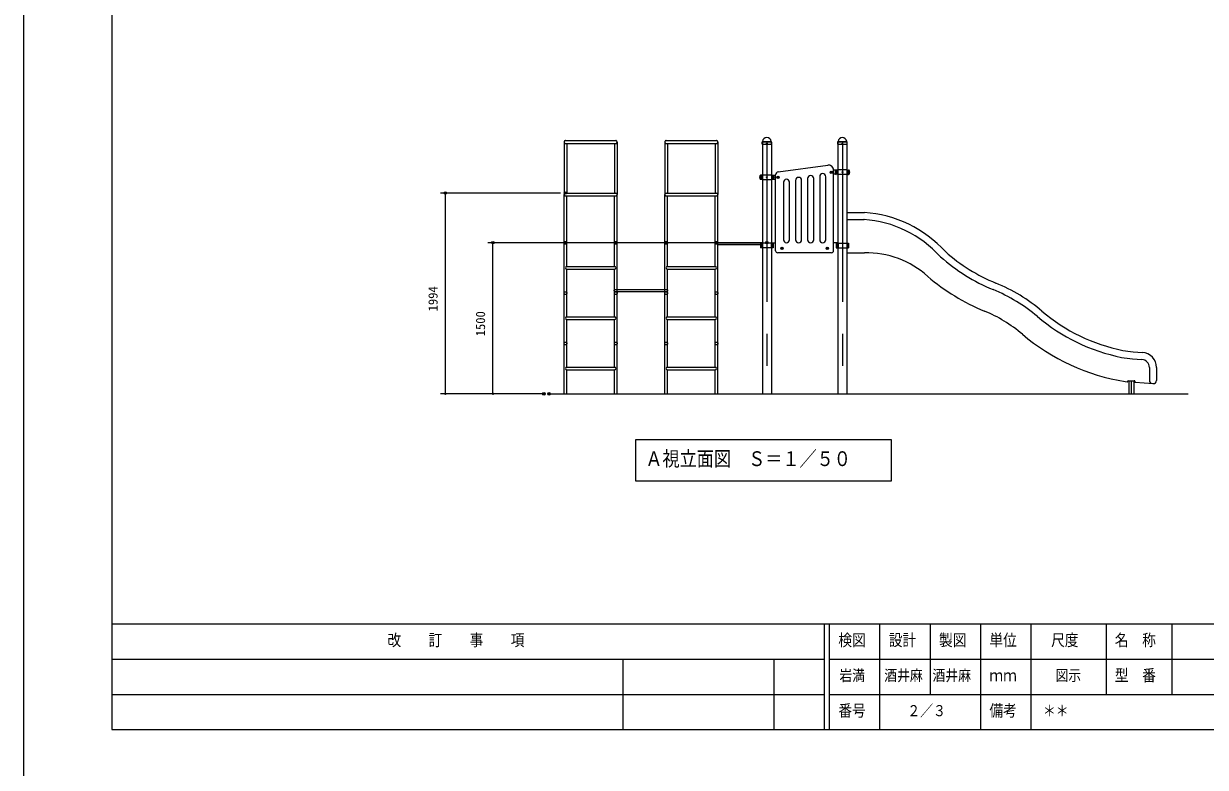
# Model space of a CAD drawing. Units: millimetres on the paper, scale 1:50. Extents: x 0 to 420, y -297 to 594.
# Drawn here: x 0 to 234.7, y 7.5 to 155.2 of the extents above; entities that cross this region are included whole.
import ezdxf
from ezdxf.enums import TextEntityAlignment as Align

# ---------------------------------------------------------------- set-up
doc = ezdxf.new("R2010")
doc.units = ezdxf.units.MM
doc.header["$PDMODE"] = 32
doc.header["$PDSIZE"] = 0.5
for name, pattern in [('USER1', [19.05, 12.7, -6.35]), ('USER2', [50.8, 31.75, -6.35, 6.35, -6.35]), ('USER3', [63.5, 31.75, -6.35, 6.35, -6.35, 6.35, -6.35])]:
    doc.linetypes.add(name, pattern=pattern)
doc.layers.add('DEFPOINTS_3', color=7, linetype='Continuous', lineweight=9)
doc.layers.add('LY_1', color=7, linetype='Continuous', lineweight=18)
doc.styles.add('ＭＳ ゴシック', font='')
doc.styles.get('ＭＳ ゴシック').set_extended_font_data('MS Gothic')

# ---------------------------------------------------------------- blocks, each defined once
blk = doc.blocks.new('-004-_DOTSMALL')
at = {"color": 7, "linetype": 'Continuous', "lineweight": 9}
blk.add_circle((0, 0), 0.0625, dxfattribs=at)
blk.add_circle((0, 0), 0.0625, dxfattribs=at)

msp = doc.modelspace()

# ---------------------------------------------------------------- linework, layer by layer
at = {"layer": 'DEFPOINTS_3'}
msp.add_line((0, 297), (0, 0), dxfattribs=at)
at = {"layer": 'LY_1', "lineweight": 9}
for p, q in [((17.5, 282), (17.5, 15)), ((146.669, 131.269), (146.677, 131.666)), ((146.701, 131.724), (146.723, 131.746)), ((146.707, 131.679), (146.707, 81.679)), ((148.494, 131.724), (148.472, 131.746)), ((148.489, 131.679), (148.489, 81.679)), ((148.527, 131.269), (148.518, 131.666)), ((161.669, 131.269), (161.677, 131.666)), ((161.701, 131.724), (161.723, 131.746)), ((161.707, 131.679), (161.707, 81.679)), ((163.494, 131.724), (163.472, 131.746)), ((163.489, 131.679), (163.489, 81.679)), ((163.527, 131.269), (163.518, 131.666)), ((146.678, 131.259), (146.669, 131.269)), ((146.678, 131.259), (148.517, 131.259)), ((148.527, 131.269), (148.517, 131.259)), ((161.678, 131.259), (161.669, 131.269)), ((161.678, 131.259), (163.517, 131.259)), ((163.527, 131.269), (163.517, 131.259)), ((149.866, 125.747), (159.712, 127.09)), ((146.678, 125.129), (146.362, 125.101)), ((146.678, 125.129), (148.518, 125.129)), ((148.518, 125.129), (149.148, 125.074)), ((149.148, 125.074), (149.348, 125.059)), ((149.348, 110.079), (149.348, 125.153)), ((149.798, 124.771), (149.718, 124.725)), ((149.718, 124.725), (149.718, 124.633)), ((149.798, 124.587), (149.718, 124.633)), ((149.878, 124.725), (149.798, 124.771)), ((149.878, 124.633), (149.798, 124.587)), ((149.878, 124.725), (149.878, 124.633)), ((155.698, 124.424), (155.698, 112.279)), ((156.898, 112.279), (156.898, 124.424)), ((158.098, 124.791), (158.098, 112.279)), ((159.298, 112.279), (159.298, 124.791)), ((160.398, 125.771), (160.318, 125.725)), ((160.318, 125.725), (160.318, 125.633)), ((160.398, 125.587), (160.318, 125.633)), ((160.478, 125.725), (160.398, 125.771)), ((160.478, 125.633), (160.398, 125.587)), ((160.478, 125.725), (160.478, 125.633)), ((160.848, 110.079), (160.848, 126.099)), ((161.048, 126.074), (160.848, 126.059)), ((161.048, 125.284), (160.848, 125.299)), ((161.678, 126.129), (161.048, 126.074)), ((161.678, 125.229), (161.048, 125.284)), ((163.518, 126.129), (161.677, 126.129)), ((163.518, 125.229), (161.677, 125.229)), ((163.518, 126.129), (163.833, 126.101)), ((163.518, 125.229), (163.833, 125.257)), ((146.678, 124.229), (146.362, 124.257)), ((146.678, 124.229), (148.518, 124.229)), ((148.518, 124.229), (149.148, 124.284)), ((149.148, 124.284), (149.348, 124.299)), ((150.898, 123.69), (150.898, 112.279)), ((152.098, 112.279), (152.098, 123.69)), ((153.298, 124.057), (153.298, 112.279)), ((154.498, 112.279), (154.498, 124.057)), ((107.326, 81.679), (107.326, 121.279)), ((107.326, 121.007), (117.87, 121.007)), ((107.598, 121.551), (117.598, 121.551)), ((107.87, 106.951), (107.87, 121.007)), ((117.326, 106.951), (117.326, 121.007)), ((117.87, 81.679), (117.87, 121.279)), ((127.326, 81.679), (127.326, 121.279)), ((127.326, 121.007), (137.87, 121.007)), ((127.598, 121.551), (137.598, 121.551)), ((127.87, 106.951), (127.87, 121.007)), ((137.326, 106.951), (137.326, 121.007)), ((137.87, 81.679), (137.87, 121.279)), ((163.489, 117.679), (166.978, 117.679)), ((163.489, 116.279), (166.899, 116.279)), ((137.87, 111.679), (146.707, 111.679)), ((137.87, 111.299), (146.707, 111.299)), ((148.834, 111.559), (146.361, 111.559)), ((146.361, 111.559), (146.361, 110.659)), ((148.834, 110.659), (146.361, 110.659)), ((146.528, 111.559), (146.528, 110.659)), ((148.432, 111.559), (148.432, 110.659)), ((148.489, 111.679), (149.348, 111.679)), ((148.489, 111.633), (149.348, 111.633)), ((148.619, 111.559), (148.619, 110.659)), ((148.678, 111.559), (148.678, 110.659)), ((148.834, 111.559), (148.834, 110.659)), ((150.518, 110.625), (150.598, 110.671)), ((150.518, 110.625), (150.518, 110.533)), ((150.518, 110.533), (150.598, 110.487)), ((150.598, 110.671), (150.678, 110.625)), ((150.598, 110.487), (150.678, 110.533)), ((150.678, 110.625), (150.678, 110.533)), ((159.518, 110.625), (159.598, 110.671)), ((159.518, 110.625), (159.518, 110.533)), ((159.518, 110.533), (159.598, 110.487)), ((159.598, 110.671), (159.678, 110.625)), ((159.598, 110.487), (159.678, 110.533)), ((159.678, 110.625), (159.678, 110.533)), ((161.707, 111.679), (160.848, 111.679)), ((161.707, 111.633), (160.848, 111.633)), ((161.361, 111.559), (163.834, 111.559)), ((161.361, 111.559), (161.361, 110.659)), ((161.361, 110.659), (163.834, 110.659)), ((161.517, 111.559), (161.517, 110.659)), ((161.576, 111.559), (161.576, 110.659)), ((161.763, 111.559), (161.763, 110.659)), ((163.668, 111.559), (163.668, 110.659)), ((163.834, 111.559), (163.834, 110.659)), ((160.448, 109.679), (149.748, 109.679)), ((163.489, 109.679), (166.978, 109.679)), ((107.87, 106.951), (117.326, 106.951)), ((107.87, 106.407), (117.326, 106.407)), ((107.87, 96.951), (107.87, 106.407)), ((117.326, 96.951), (117.326, 106.407)), ((127.87, 106.951), (137.326, 106.951)), ((127.87, 106.407), (137.326, 106.407)), ((127.87, 96.951), (127.87, 106.407)), ((137.326, 96.951), (137.326, 106.407)), ((117.27, 102.097), (117.27, 102.277)), ((117.37, 102.377), (127.826, 102.377)), ((117.37, 101.997), (127.826, 101.997)), ((127.926, 102.097), (127.926, 102.277)), ((107.87, 96.951), (117.326, 96.951)), ((107.87, 86.951), (107.87, 96.407)), ((107.87, 96.407), (117.326, 96.407)), ((117.326, 86.951), (117.326, 96.407)), ((127.87, 96.951), (137.326, 96.951)), ((127.87, 86.951), (127.87, 96.407)), ((127.87, 96.407), (137.326, 96.407)), ((137.326, 86.951), (137.326, 96.407)), ((220.319, 90.016), (222.187, 89.885)), ((107.87, 86.951), (117.326, 86.951)), ((127.87, 86.951), (137.326, 86.951)), ((220.221, 88.62), (222.089, 88.489)), ((223.578, 86.893), (223.578, 84.333)), ((224.978, 86.893), (224.978, 84.319)), ((107.87, 81.679), (107.87, 86.407)), ((107.87, 86.407), (117.326, 86.407)), ((117.326, 81.679), (117.326, 86.407)), ((127.87, 81.679), (127.87, 86.407)), ((127.87, 86.407), (137.326, 86.407)), ((137.326, 81.679), (137.326, 86.407)), ((218.762, 84.11), (219.171, 84.082)), ((219.278, 84.182), (219.278, 84.181)), ((219.378, 84.281), (220.578, 84.281)), ((219.478, 84.281), (219.478, 81.679)), ((220.478, 84.281), (220.478, 81.679)), ((220.678, 84.181), (220.678, 84.07)), ((220.771, 83.97), (224.336, 83.721)), ((104.326, 81.679), (231.282, 81.679)), ((17.5, 36), (402.5, 36)), ((159, 36), (159, 15)), ((160, 36), (160, 15)), ((170, 36), (170, 22)), ((180, 36), (180, 22)), ((190, 36), (190, 15)), ((200, 36), (200, 22)), ((215, 36), (215, 22)), ((215, 29), (332.5, 29)), ((160, 22), (402.5, 22)), ((200, 22), (200, 15)), ((17.5, 15), (402.5, 15))]:
    msp.add_line(p, q, dxfattribs=at)
at = {"layer": 'LY_1', "linetype": 'USER3'}
for p, q in [((107.326, 131.679), (107.326, 121.279)), ((107.598, 131.951), (117.598, 131.951)), ((117.87, 131.679), (117.87, 121.279)), ((127.326, 131.679), (127.326, 121.279)), ((127.598, 131.951), (137.598, 131.951)), ((137.87, 131.679), (137.87, 121.279)), ((107.326, 131.407), (117.87, 131.407)), ((107.87, 131.407), (107.87, 121.551)), ((117.326, 131.407), (117.326, 121.551)), ((127.326, 131.407), (137.87, 131.407)), ((127.87, 131.407), (127.87, 121.551)), ((137.326, 131.407), (137.326, 121.551))]:
    msp.add_line(p, q, dxfattribs=at)
at = {"layer": 'LY_1'}
for p, q in [((146.704, 131.689), (148.491, 131.689)), ((146.74, 131.759), (148.452, 131.759)), ((161.704, 131.689), (163.491, 131.689)), ((161.74, 131.759), (163.452, 131.759)), ((146.263, 124.494), (146.263, 124.864)), ((146.632, 124.864), (146.263, 124.864)), ((146.632, 124.494), (146.263, 124.494)), ((148.563, 124.864), (148.932, 124.864)), ((148.563, 124.494), (148.932, 124.494)), ((148.932, 124.494), (148.932, 124.864)), ((161.263, 125.494), (161.263, 125.864)), ((161.632, 125.864), (161.263, 125.864)), ((161.632, 125.494), (161.263, 125.494)), ((163.563, 125.864), (163.932, 125.864)), ((163.563, 125.494), (163.932, 125.494)), ((163.932, 125.494), (163.932, 125.864)), ((106.598, 121.551), (82.758, 121.551)), ((83.758, 81.679), (83.758, 121.551)), ((146.598, 111.679), (92.192, 111.679)), ((93.192, 81.679), (93.192, 111.679)), ((103.326, 81.679), (82.758, 81.679)), ((172.326, 72.516), (121.526, 72.516)), ((121.526, 72.516), (121.526, 64.383)), ((172.326, 64.383), (172.326, 72.516)), ((121.526, 64.383), (172.326, 64.383)), ((228, 36), (228, 22)), ((17.5, 29), (159, 29)), ((119, 29), (119, 15)), ((149, 29), (149, 15)), ((160, 29), (215, 29)), ((17.5, 22), (159, 22)), ((170, 22), (170, 15))]:
    msp.add_line(p, q, dxfattribs=at)
at = {"layer": 'LY_1', "linetype": 'USER2'}
for p, q in [((147.598, 131.679), (147.598, 81.679)), ((162.598, 131.679), (162.598, 81.679)), ((219.978, 84.281), (219.978, 81.679))]:
    msp.add_line(p, q, dxfattribs=at)
at = {"layer": 'LY_1', "lineweight": 9}
for centre, radius in [((147.598, 131.419), 0.06), ((162.598, 131.419), 0.06), ((149.798, 124.679), 0.21), ((160.398, 125.679), 0.21), ((150.598, 110.579), 0.21), ((159.598, 110.579), 0.21)]:
    msp.add_circle(centre, radius, dxfattribs=at)
at = {"layer": 'LY_1'}
for centre, radius in [((146.448, 124.679), 0.185), ((146.448, 124.679), 0.1), ((147.598, 124.679), 0.1), ((148.748, 124.679), 0.185), ((148.748, 124.679), 0.1), ((149.798, 124.679), 0.24), ((149.798, 124.679), 0.11), ((160.398, 125.679), 0.24), ((160.398, 125.679), 0.11), ((161.448, 125.679), 0.185), ((161.448, 125.679), 0.1), ((162.598, 125.679), 0.1), ((163.748, 125.679), 0.185), ((163.748, 125.679), 0.1), ((150.598, 110.579), 0.24), ((150.598, 110.579), 0.11), ((159.598, 110.579), 0.24), ((159.598, 110.579), 0.11)]:
    msp.add_circle(centre, radius, dxfattribs=at)
at = {"layer": 'LY_1', "linetype": 'USER1'}
for centre, radius in [((149.798, 124.679), 0.125), ((160.398, 125.679), 0.125), ((107.598, 111.679), 0.272), ((117.598, 111.679), 0.272), ((127.598, 111.679), 0.272), ((137.598, 111.679), 0.272), ((150.598, 110.579), 0.125), ((159.598, 110.579), 0.125), ((107.598, 101.679), 0.272), ((117.598, 101.679), 0.272), ((127.598, 101.679), 0.272), ((137.598, 101.679), 0.272), ((107.598, 91.679), 0.272), ((117.598, 91.679), 0.272), ((127.598, 91.679), 0.272), ((137.598, 91.679), 0.272)]:
    msp.add_circle(centre, radius, dxfattribs=at)
at = {"layer": 'LY_1', "linetype": 'USER3'}
for centre, start, end in [((107.598, 131.679), 90, 270), ((117.598, 131.679), 270, 90), ((127.598, 131.679), 90, 270), ((137.598, 131.679), 270, 90)]:
    msp.add_arc(centre, 0.272, start, end, dxfattribs=at)
at = {"layer": 'LY_1', "lineweight": 9}
for centre, radius, start, end in [((146.761, 131.664), 0.084, 135, 178.99605), ((146.684, 131.785), 0.056, 315, 353.3676), ((147.598, 131.679), 0.864, 90, 173.3676), ((147.598, 131.679), 0.864, 6.6324, 90), ((148.511, 131.785), 0.056, 186.6324, 225), ((148.434, 131.664), 0.084, 1.00395, 45), ((161.761, 131.664), 0.084, 135, 178.99605), ((161.684, 131.785), 0.056, 315, 353.3676), ((162.598, 131.679), 0.864, 90, 173.3676), ((162.598, 131.679), 0.864, 6.6324, 90), ((163.511, 131.785), 0.056, 186.6324, 225), ((163.434, 131.664), 0.084, 1.00395, 45), ((159.848, 126.099), 1, 0, 97.46846), ((147.148, 124.679), 1, 163.80375, 196.19625), ((146.379, 124.902), 0.2, 95, 163.80375), ((146.379, 124.456), 0.2, 196.19625, 265), ((148.816, 124.902), 0.2, 16.19625, 85), ((148.816, 124.456), 0.2, 275, 343.80375), ((148.048, 124.679), 1, 343.80375, 16.19625), ((149.948, 125.153), 0.6, 97.46846, 180), ((153.898, 124.057), 0.6, 0, 180), ((156.298, 124.424), 0.6, 0, 180), ((158.698, 124.791), 0.6, 0, 180), ((162.148, 125.679), 1, 163.80375, 196.19625), ((161.379, 125.902), 0.2, 95, 163.80375), ((161.379, 125.456), 0.2, 196.19625, 265), ((163.816, 125.902), 0.2, 16.19625, 85), ((163.816, 125.456), 0.2, 275, 343.80375), ((163.048, 125.679), 1, 343.80375, 16.19625), ((151.498, 123.69), 0.6, 0, 180), ((107.598, 121.279), 0.272, 90, 270), ((117.598, 121.279), 0.272, 270, 90), ((127.598, 121.279), 0.272, 90, 270), ((137.598, 121.279), 0.272, 270, 90), ((165.313, 93.737), 24, 42.34811, 86.02278), ((166.865, 115.679), 0.6, 83.42334, 90), ((165.313, 93.737), 22.6, 42.15934, 86.02278), ((151.498, 112.279), 0.6, 180, 0), ((153.898, 112.279), 0.6, 180, 0), ((156.298, 112.279), 0.6, 180, 0), ((158.698, 112.279), 0.6, 180, 0), ((149.748, 110.079), 0.4, 180, 270), ((160.448, 110.079), 0.4, 270, 0), ((167.323, 91.382), 18.3, 48.03465, 91.08034), ((206.664, 136.679), 37.1, 228.46958, 247.62885), ((206.664, 136.679), 35.7, 228.59038, 247.62885), ((107.87, 106.679), 0.272, 90, 270), ((117.326, 106.679), 0.272, 270, 90), ((127.87, 106.679), 0.272, 90, 270), ((137.326, 106.679), 0.272, 270, 90), ((206.664, 136.679), 41.7, 229.45953, 247.62885), ((180.022, 71.947), 34.3, 49.63904, 67.62885), ((117.37, 102.277), 0.1, 90, 180), ((117.37, 102.097), 0.1, 180, 270), ((127.826, 102.277), 0.1, 0, 90), ((127.826, 102.097), 0.1, 270, 0), ((180.022, 71.947), 32.9, 49.63904, 67.62885), ((107.87, 96.679), 0.272, 90, 270), ((117.326, 96.679), 0.272, 270, 90), ((127.87, 96.679), 0.272, 90, 270), ((137.326, 96.679), 0.272, 270, 90), ((180.022, 71.947), 28.3, 49.63904, 67.62885), ((225.354, 125.286), 37.1, 229.63904, 258.64013), ((225.354, 125.286), 35.7, 229.63904, 258.64013), ((225.354, 125.286), 41.7, 229.63904, 260.90479), ((221.978, 86.893), 3, 0, 86), ((107.87, 86.679), 0.272, 90, 270), ((117.326, 86.679), 0.272, 270, 90), ((127.87, 86.679), 0.272, 90, 270), ((137.326, 86.679), 0.272, 270, 90), ((221.414, 105.678), 17.1, 258.64013, 266), ((221.978, 86.893), 1.6, 0, 86), ((219.178, 84.182), 0.1, 266, 0), ((219.378, 84.181), 0.1, 90, 180), ((220.578, 84.181), 0.1, 0, 90), ((220.778, 84.07), 0.1, 180, 266), ((224.178, 84.333), 0.6, 180, 266), ((224.378, 84.319), 0.6, 266, 0)]:
    msp.add_arc(centre, radius, start, end, dxfattribs=at)
at = {"layer": 'LY_1'}
for centre, radius, start, end in [((144.072, 124.679), 2.567, 355.87048, 4.12952), ((151.123, 124.679), 2.567, 175.87048, 184.12952), ((159.072, 125.679), 2.567, 355.87048, 4.12952), ((166.123, 125.679), 2.567, 175.87048, 184.12952), ((221.414, 105.678), 15.7, 258.64013, 266)]:
    msp.add_arc(centre, radius, start, end, dxfattribs=at)
for p in [(83.758, 121.551), (107.598, 121.551), (93.192, 111.679), (147.598, 111.679), (103.326, 81.679), (104.326, 81.679)]:
    msp.add_point(p, dxfattribs=at)

# ---------------------------------------------------------------- block references
at = {"layer": 'LY_1', "xscale": 2.32, "yscale": 2.32}
for p, rotation in [((83.758, 121.551), 90), ((93.192, 111.679), 90), ((83.758, 81.679), 270), ((93.192, 81.679), 270)]:
    msp.add_blockref('-004-_DOTSMALL', p, dxfattribs=dict(at, rotation=rotation))

# ---------------------------------------------------------------- texts
at = {"layer": 'LY_1', "style": 'ＭＳ ゴシック'}
for s, p in [('1994', (82.758, 98.043)), ('1500', (92.192, 93.1))]:
    msp.add_text(s, height=1.833, rotation=90, dxfattribs=at).set_placement(p, align=Align.BOTTOM_LEFT)
at = {"layer": 'LY_1', "style": 'ＭＳ ゴシック', "width": 0.85}
for s, height, p in [('Ａ視立面図\u3000Ｓ＝１／５０', 2.933, (123.481, 66.449)), ('改\u3000\u3000訂\u3000\u3000事\u3000\u3000項', 2.346, (72.25, 30.9)), ('検図', 2.346, (161.8, 30.9)), ('設計', 2.346, (171.8, 30.9)), ('製図', 2.346, (181.8, 30.9)), ('単位', 2.346, (191.8, 30.9)), ('尺度', 2.346, (204.05, 30.9)), ('名\u3000称', 2.346, (216.7, 30.9)), ('岩満', 2.199, (162, 24)), ('酒井麻', 2.199, (170.917, 24)), ('酒井麻', 2.199, (180.5, 24)), ('ｍｍ', 2.346, (191.8, 23.9)), ('図示', 2.199, (204.917, 24)), ('型\u3000番', 2.346, (216.7, 23.9)), ('番号', 2.346, (161.8, 16.9)), ('２／３', 2.199, (175.5, 17)), ('備考', 2.346, (191.8, 16.9)), ('＊＊', 2.199, (202.417, 17))]:
    msp.add_text(s, height=height, dxfattribs=at).set_placement(p, align=Align.BOTTOM_LEFT)

doc.saveas('drawing.dxf')
